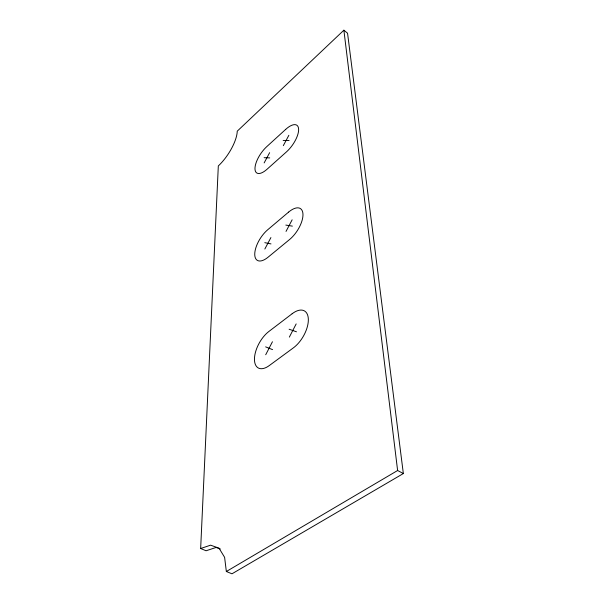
<?xml version="1.0" encoding="UTF-8"?>
<svg xmlns="http://www.w3.org/2000/svg" width="604" height="604" viewBox="0 0 604 604"><rect width="100%" height="100%" fill="white"/><g stroke="black" fill="none" stroke-linecap="round" stroke-linejoin="round"><path stroke-width="0.91" d="M200.656 548.515L218.316 165.941A28.169 10.464 -56.4 0 0 237.244 131.166L343.88 30.2L347.557 33.22L403.344 473.551L231.981 573.8L226.341 571.505L224.613 557.333L219.033 548.168L210.607 545.17L200.656 548.515L206.092 550.773L216.066 547.458L220.301 548.968M289.354 337.108L296.171 323.918M265.707 354.737L272.442 341.758M264.846 249.014L270.902 237.568M286.024 231.415L292.14 219.811M283.321 145.639L288.863 135.281M264.144 162.914L269.641 152.676M226.341 571.505L397.613 470.508L403.344 473.551M283.155 140.445L289.067 140.468M264.107 157.689L269.716 157.893M285.828 225.088L292.381 226.13M264.794 242.672L270.992 243.91M289.112 329.225L296.473 331.8M265.639 346.87L272.563 349.625M343.88 30.2L397.613 470.508M285.707 129.362L266.772 146.629A18.279 7.527 -55.7 0 0 254.979 168.697A18.279 7.527 -55.7 0 0 267.028 169.256L286.492 151.861A18.611 7.739 -55 0 0 298.625 129.301A18.611 7.739 -55 0 0 285.707 129.362M288.606 212.102L267.723 229.746A20.083 9.173 -57.5 0 0 254.745 254.435A20.083 9.173 -57.5 0 0 268.033 257.236L289.573 239.524A20.438 9.483 -56.7 0 0 302.966 214.246A20.438 9.483 -56.7 0 0 288.606 212.102M292.177 313.718L268.886 331.468A22.446 11.34 -60.6 0 0 254.458 359.463A22.446 11.34 -60.6 0 0 269.278 365.571L293.378 347.866A22.831 11.801 -59.7 0 0 308.334 319.154A22.831 11.801 -59.7 0 0 292.177 313.718"/></g></svg>
